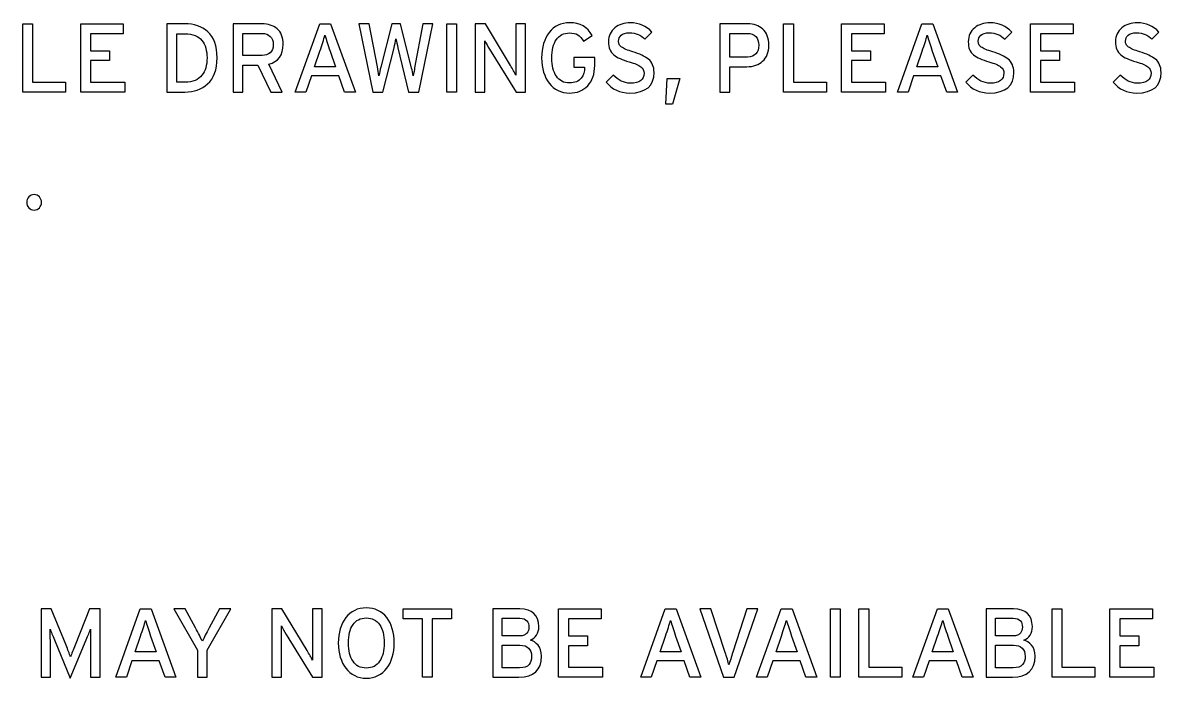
# Model space of a CAD drawing. Extents: x 0.9 to 53.1, y 0.9 to 35.1.
# Drawn here: x 11.513 to 15.895, y 26.876 to 29.397 of the extents above; entities that cross this region are included whole.
import ezdxf

# ---------------------------------------------------------------- set-up
doc = ezdxf.new("R2010")
doc.units = 0
doc.header["$MEASUREMENT"] = 0
doc.layers.add('2.0_____DWG', color=7, linetype='CONTINUOUS')

# ---------------------------------------------------------------- blocks, each defined once
blk = doc.blocks.new('BLK52')
at = {"layer": '2.0_____DWG'}
for points in [[(10.8519, 6.0777), (10.8519, 6.3402), (10.8899, 6.3402), (10.8899, 6.1161), (11.0167, 6.1161), (11.0167, 6.0777)], [(11.075, 6.0777), (11.075, 6.3402), (11.2388, 6.3402), (11.2388, 6.3022), (11.113, 6.3022), (11.113, 6.2368), (11.186, 6.2368), (11.186, 6.1988), (11.113, 6.1988), (11.113, 6.1157), (11.2442, 6.1157), (11.2442, 6.0777)], [(12.0899, 6.0777), (12.0678, 6.1401), (11.9627, 6.1401), (11.941, 6.0777), (11.9002, 6.0777), (11.9946, 6.3402), (12.0363, 6.3402), (12.1319, 6.0777)], [(12.4834, 6.0777), (12.4834, 6.3402), (12.5215, 6.3402), (12.5215, 6.0777)], [(13.7799, 6.0777), (13.7799, 6.3402), (13.8179, 6.3402), (13.8179, 6.1161), (13.9447, 6.1161), (13.9447, 6.0777)], [(14.003, 6.0777), (14.003, 6.3402), (14.1668, 6.3402), (14.1668, 6.3022), (14.041, 6.3022), (14.041, 6.2368), (14.114, 6.2368), (14.114, 6.1988), (14.041, 6.1988), (14.041, 6.1157), (14.1722, 6.1157), (14.1722, 6.0777)], [(14.4075, 6.0777), (14.3855, 6.1401), (14.2804, 6.1401), (14.2587, 6.0777), (14.2178, 6.0777), (14.3122, 6.3402), (14.3539, 6.3402), (14.4496, 6.0777)], [(14.7307, 6.0777), (14.7307, 6.3402), (14.8944, 6.3402), (14.8944, 6.3022), (14.7686, 6.3022), (14.7686, 6.2368), (14.8417, 6.2368), (14.8417, 6.1988), (14.7686, 6.1988), (14.7686, 6.1157), (14.8999, 6.1157), (14.8999, 6.0777)], [(13.3528, 6.0306), (13.3262, 6.0306), (13.3316, 6.1296), (13.3809, 6.1296)], [(11.3993, 3.8276), (11.3773, 3.89), (11.2722, 3.89), (11.2505, 3.8276), (11.2096, 3.8276), (11.3041, 4.09), (11.3458, 4.09), (11.4414, 3.8276)], [(12.4278, 4.0514), (12.4278, 3.8276), (12.3898, 3.8276), (12.3898, 4.0514), (12.3157, 4.0514), (12.3157, 4.09), (12.502, 4.09), (12.502, 4.0514)], [(12.9137, 3.8276), (12.9137, 4.09), (13.0775, 4.09), (13.0775, 4.0521), (12.9517, 4.0521), (12.9517, 3.9866), (13.0247, 3.9866), (13.0247, 3.9486), (12.9517, 3.9486), (12.9517, 3.8656), (13.0829, 3.8656), (13.0829, 3.8276)], [(13.4196, 3.8276), (13.3976, 3.89), (13.2924, 3.89), (13.2707, 3.8276), (13.2299, 3.8276), (13.3243, 4.09), (13.366, 4.09), (13.4616, 3.8276)], [(13.8658, 3.8276), (13.8438, 3.89), (13.7387, 3.89), (13.717, 3.8276), (13.6761, 3.8276), (13.7705, 4.09), (13.8123, 4.09), (13.9079, 3.8276)], [(13.9601, 3.8276), (13.9601, 4.09), (13.9982, 4.09), (13.9982, 3.8276)], [(14.07, 3.8276), (14.07, 4.09), (14.1079, 4.09), (14.1079, 3.8659), (14.2348, 3.8659), (14.2348, 3.8276)], [(14.467, 3.8276), (14.445, 3.89), (14.3399, 3.89), (14.3182, 3.8276), (14.2773, 3.8276), (14.3717, 4.09), (14.4135, 4.09), (14.5091, 3.8276)], [(14.8131, 3.8276), (14.8131, 4.09), (14.851, 4.09), (14.851, 3.8659), (14.9779, 3.8659), (14.9779, 3.8276)], [(15.036, 3.8276), (15.036, 4.09), (15.1998, 4.09), (15.1998, 4.0521), (15.074, 4.0521), (15.074, 3.9866), (15.1471, 3.9866), (15.1471, 3.9486), (15.074, 3.9486), (15.074, 3.8656), (15.2052, 3.8656), (15.2052, 3.8276)]]:
    blk.add_lwpolyline(points, close=True, dxfattribs=at)
for points, knots in [([(11.5999, 6.209), (11.5994, 6.1632), (11.5872, 6.13), (11.5631, 6.1089), (11.5394, 6.0883), (11.5104, 6.0777), (11.476, 6.0777), (11.476, 6.0777), (11.4068, 6.0777), (11.4068, 6.0777), (11.4068, 6.0777), (11.4068, 6.3402), (11.4068, 6.3402), (11.4068, 6.3402), (11.476, 6.3402), (11.476, 6.3402), (11.5111, 6.3405), (11.5404, 6.3304), (11.564, 6.31), (11.5874, 6.289), (11.5994, 6.2551), (11.5999, 6.209)], [0, 0, 0, 0, 1, 1, 1, 2, 2, 2, 3, 3, 3, 4, 4, 4, 5, 5, 5, 6, 6, 6, 7, 7, 7, 7]), ([(11.8544, 6.2615), (11.8537, 6.2198), (11.8351, 6.1941), (11.7984, 6.1849), (11.7984, 6.1849), (11.8503, 6.0777), (11.8503, 6.0777), (11.8503, 6.0777), (11.8062, 6.0777), (11.8062, 6.0777), (11.8062, 6.0777), (11.7559, 6.1815), (11.7559, 6.1815), (11.7559, 6.1815), (11.6986, 6.1815), (11.6986, 6.1815), (11.6986, 6.1815), (11.6986, 6.0777), (11.6986, 6.0777), (11.6986, 6.0777), (11.6613, 6.0777), (11.6613, 6.0777), (11.6613, 6.0777), (11.6613, 6.3402), (11.6613, 6.3402), (11.6613, 6.3402), (11.7727, 6.3402), (11.7727, 6.3402), (11.7957, 6.3402), (11.8149, 6.3338), (11.8305, 6.3215), (11.8461, 6.3087), (11.854, 6.2887), (11.8544, 6.2615)], [0, 0, 0, 0, 1, 1, 1, 2, 2, 2, 3, 3, 3, 4, 4, 4, 5, 5, 5, 6, 6, 6, 7, 7, 7, 8, 8, 8, 9, 9, 9, 10, 10, 10, 11, 11, 11, 11]), ([(12.3764, 6.0777), (12.3764, 6.0777), (12.3366, 6.0777), (12.3366, 6.0777), (12.3366, 6.0777), (12.2959, 6.2473), (12.2959, 6.2473), (12.2928, 6.2602), (12.2903, 6.2717), (12.2882, 6.2822), (12.2862, 6.2717), (12.2837, 6.2602), (12.2808, 6.2473), (12.2808, 6.2473), (12.2379, 6.0777), (12.2379, 6.0777), (12.2379, 6.0777), (12.1989, 6.0777), (12.1989, 6.0777), (12.1989, 6.0777), (12.1455, 6.3402), (12.1455, 6.3402), (12.1455, 6.3402), (12.1852, 6.3402), (12.1852, 6.3402), (12.1852, 6.3402), (12.2167, 6.1744), (12.2167, 6.1744), (12.2189, 6.1632), (12.2208, 6.1517), (12.2226, 6.1398), (12.2248, 6.1517), (12.2272, 6.1629), (12.2297, 6.174), (12.2297, 6.174), (12.2718, 6.3402), (12.2718, 6.3402), (12.2718, 6.3402), (12.3055, 6.3402), (12.3055, 6.3402), (12.3055, 6.3402), (12.3481, 6.1703), (12.3481, 6.1703), (12.3505, 6.1612), (12.3527, 6.151), (12.3545, 6.1398), (12.3569, 6.1517), (12.3586, 6.1622), (12.36, 6.1707), (12.36, 6.1707), (12.3917, 6.3402), (12.3917, 6.3402), (12.3917, 6.3402), (12.43, 6.3402), (12.43, 6.3402), (12.43, 6.3402), (12.3764, 6.0777), (12.3764, 6.0777)], [0, 0, 0, 0, 1, 1, 1, 2, 2, 2, 3, 3, 3, 4, 4, 4, 5, 5, 5, 6, 6, 6, 7, 7, 7, 8, 8, 8, 9, 9, 9, 10, 10, 10, 11, 11, 11, 12, 12, 12, 13, 13, 13, 14, 14, 14, 15, 15, 15, 16, 16, 16, 17, 17, 17, 18, 18, 18, 19, 19, 19, 19]), ([(12.7501, 6.0777), (12.7501, 6.0777), (12.6487, 6.2422), (12.6487, 6.2422), (12.6414, 6.2544), (12.6351, 6.2653), (12.6297, 6.2744), (12.6297, 6.2568), (12.6299, 6.2364), (12.6302, 6.2137), (12.6302, 6.2137), (12.6302, 6.0777), (12.6302, 6.0777), (12.6302, 6.0777), (12.5932, 6.0777), (12.5932, 6.0777), (12.5932, 6.0777), (12.5932, 6.3402), (12.5932, 6.3402), (12.5932, 6.3402), (12.6321, 6.3402), (12.6321, 6.3402), (12.6321, 6.3402), (12.7285, 6.1801), (12.7285, 6.1801), (12.7372, 6.1656), (12.7441, 6.153), (12.7497, 6.1428), (12.7496, 6.1612), (12.7494, 6.1818), (12.7494, 6.2046), (12.7494, 6.2046), (12.7494, 6.3402), (12.7494, 6.3402), (12.7494, 6.3402), (12.7864, 6.3402), (12.7864, 6.3402), (12.7864, 6.3402), (12.7864, 6.0777), (12.7864, 6.0777), (12.7864, 6.0777), (12.7501, 6.0777), (12.7501, 6.0777)], [0, 0, 0, 0, 1, 1, 1, 2, 2, 2, 3, 3, 3, 4, 4, 4, 5, 5, 5, 6, 6, 6, 7, 7, 7, 8, 8, 8, 9, 9, 9, 10, 10, 10, 11, 11, 11, 12, 12, 12, 13, 13, 13, 14, 14, 14, 14]), ([(13.0529, 6.1805), (13.0527, 6.1466), (13.0437, 6.1205), (13.0259, 6.1022), (13.0083, 6.0835), (12.9851, 6.074), (12.9562, 6.0737), (12.923, 6.074), (12.8971, 6.0869), (12.8782, 6.1117), (12.8589, 6.1361), (12.8491, 6.1686), (12.8487, 6.209), (12.8491, 6.2497), (12.8589, 6.2822), (12.8782, 6.307), (12.8971, 6.3314), (12.923, 6.3439), (12.9562, 6.3443), (12.9973, 6.3443), (13.0259, 6.3277), (13.0427, 6.2954), (13.0427, 6.2954), (13.0093, 6.2741), (13.0093, 6.2741), (13.003, 6.2846), (12.9959, 6.2927), (12.9878, 6.2981), (12.9796, 6.3029), (12.969, 6.3053), (12.9562, 6.3053), (12.934, 6.3049), (12.9171, 6.2965), (12.9054, 6.2798), (12.8935, 6.2625), (12.8876, 6.2391), (12.8876, 6.209), (12.8876, 6.1795), (12.8935, 6.1561), (12.9054, 6.1391), (12.9171, 6.1215), (12.934, 6.1127), (12.9562, 6.1127), (12.9769, 6.113), (12.9918, 6.1191), (13.001, 6.131), (13.0098, 6.1425), (13.0142, 6.1561), (13.0142, 6.172), (13.0142, 6.172), (13.0142, 6.173), (13.0142, 6.173), (13.0142, 6.173), (12.9727, 6.173), (12.9727, 6.173), (12.9727, 6.173), (12.9727, 6.2107), (12.9727, 6.2107), (12.9727, 6.2107), (13.0529, 6.2107), (13.0529, 6.2107), (13.0529, 6.2107), (13.0529, 6.1805), (13.0529, 6.1805)], [0, 0, 0, 0, 1, 1, 1, 2, 2, 2, 3, 3, 3, 4, 4, 4, 5, 5, 5, 6, 6, 6, 7, 7, 7, 8, 8, 8, 9, 9, 9, 10, 10, 10, 11, 11, 11, 12, 12, 12, 13, 13, 13, 14, 14, 14, 15, 15, 15, 16, 16, 16, 17, 17, 17, 18, 18, 18, 19, 19, 19, 20, 20, 20, 21, 21, 21, 21]), ([(13.2816, 6.153), (13.2821, 6.1015), (13.2507, 6.075), (13.1873, 6.0737), (13.1495, 6.0744), (13.1193, 6.0886), (13.097, 6.1161), (13.097, 6.1161), (13.1243, 6.1432), (13.1243, 6.1432), (13.1429, 6.1225), (13.1649, 6.1123), (13.1904, 6.112), (13.2256, 6.112), (13.2431, 6.1249), (13.2431, 6.1503), (13.2431, 6.1601), (13.239, 6.1686), (13.2307, 6.1751), (13.2219, 6.1815), (13.207, 6.1879), (13.1856, 6.1941), (13.159, 6.2012), (13.1392, 6.2107), (13.1261, 6.2215), (13.1127, 6.232), (13.1061, 6.2486), (13.1061, 6.2714), (13.1065, 6.2941), (13.1146, 6.3121), (13.1309, 6.3253), (13.1463, 6.3378), (13.1661, 6.3443), (13.19, 6.3443), (13.2236, 6.3443), (13.2514, 6.3321), (13.2733, 6.3087), (13.2733, 6.3087), (13.2463, 6.2809), (13.2463, 6.2809), (13.2311, 6.2975), (13.2112, 6.3059), (13.187, 6.3059), (13.1722, 6.3056), (13.1614, 6.3026), (13.1548, 6.2965), (13.148, 6.2904), (13.1446, 6.2826), (13.1446, 6.2734), (13.1446, 6.2686), (13.1454, 6.2649), (13.1471, 6.2615), (13.1487, 6.2578), (13.1517, 6.2544), (13.1561, 6.251), (13.1641, 6.2449), (13.1788, 6.2388), (13.2, 6.2324), (13.2255, 6.2249), (13.2455, 6.2158), (13.2597, 6.2046), (13.274, 6.193), (13.2812, 6.1761), (13.2816, 6.153)], [0, 0, 0, 0, 1, 1, 1, 2, 2, 2, 3, 3, 3, 4, 4, 4, 5, 5, 5, 6, 6, 6, 7, 7, 7, 8, 8, 8, 9, 9, 9, 10, 10, 10, 11, 11, 11, 12, 12, 12, 13, 13, 13, 14, 14, 14, 15, 15, 15, 16, 16, 16, 17, 17, 17, 18, 18, 18, 19, 19, 19, 20, 20, 20, 21, 21, 21, 21]), ([(13.7231, 6.2581), (13.7227, 6.231), (13.7149, 6.2107), (13.6993, 6.1964), (13.6843, 6.1825), (13.6639, 6.1754), (13.6388, 6.1754), (13.6388, 6.1754), (13.5724, 6.1754), (13.5724, 6.1754), (13.5724, 6.1754), (13.5724, 6.0777), (13.5724, 6.0777), (13.5724, 6.0777), (13.5351, 6.0777), (13.5351, 6.0777), (13.5351, 6.0777), (13.5351, 6.3402), (13.5351, 6.3402), (13.5351, 6.3402), (13.6414, 6.3402), (13.6414, 6.3402), (13.6653, 6.3402), (13.6848, 6.3334), (13.6998, 6.3199), (13.7149, 6.3063), (13.7227, 6.2856), (13.7231, 6.2581)], [0, 0, 0, 0, 1, 1, 1, 2, 2, 2, 3, 3, 3, 4, 4, 4, 5, 5, 5, 6, 6, 6, 7, 7, 7, 8, 8, 8, 9, 9, 9, 9]), ([(14.6661, 6.153), (14.6666, 6.1015), (14.6352, 6.075), (14.5718, 6.0737), (14.534, 6.0744), (14.5038, 6.0886), (14.4814, 6.1161), (14.4814, 6.1161), (14.5087, 6.1432), (14.5087, 6.1432), (14.5274, 6.1225), (14.5494, 6.1123), (14.5749, 6.112), (14.6101, 6.112), (14.6276, 6.1249), (14.6276, 6.1503), (14.6276, 6.1601), (14.6235, 6.1686), (14.6152, 6.1751), (14.6064, 6.1815), (14.5915, 6.1879), (14.5701, 6.1941), (14.5435, 6.2012), (14.5237, 6.2107), (14.5106, 6.2215), (14.4972, 6.232), (14.4906, 6.2486), (14.4906, 6.2714), (14.4909, 6.2941), (14.4991, 6.3121), (14.5153, 6.3253), (14.5308, 6.3378), (14.5506, 6.3443), (14.5745, 6.3443), (14.6081, 6.3443), (14.6359, 6.3321), (14.6578, 6.3087), (14.6578, 6.3087), (14.6308, 6.2809), (14.6308, 6.2809), (14.6155, 6.2975), (14.5957, 6.3059), (14.5715, 6.3059), (14.5567, 6.3056), (14.5459, 6.3026), (14.5393, 6.2965), (14.5325, 6.2904), (14.5291, 6.2826), (14.5291, 6.2734), (14.5291, 6.2686), (14.5299, 6.2649), (14.5316, 6.2615), (14.5331, 6.2578), (14.5362, 6.2544), (14.5406, 6.251), (14.5486, 6.2449), (14.5633, 6.2388), (14.5845, 6.2324), (14.61, 6.2249), (14.63, 6.2158), (14.6442, 6.2046), (14.6584, 6.193), (14.6657, 6.1761), (14.6661, 6.153)], [0, 0, 0, 0, 1, 1, 1, 2, 2, 2, 3, 3, 3, 4, 4, 4, 5, 5, 5, 6, 6, 6, 7, 7, 7, 8, 8, 8, 9, 9, 9, 10, 10, 10, 11, 11, 11, 12, 12, 12, 13, 13, 13, 14, 14, 14, 15, 15, 15, 16, 16, 16, 17, 17, 17, 18, 18, 18, 19, 19, 19, 20, 20, 20, 21, 21, 21, 21]), ([(15.2327, 6.153), (15.2332, 6.1015), (15.2018, 6.075), (15.1384, 6.0737), (15.1006, 6.0744), (15.0704, 6.0886), (15.048, 6.1161), (15.048, 6.1161), (15.0753, 6.1432), (15.0753, 6.1432), (15.094, 6.1225), (15.116, 6.1123), (15.1415, 6.112), (15.1767, 6.112), (15.1942, 6.1249), (15.1942, 6.1503), (15.1942, 6.1601), (15.1901, 6.1686), (15.1818, 6.1751), (15.173, 6.1815), (15.1581, 6.1879), (15.1367, 6.1941), (15.1101, 6.2012), (15.0903, 6.2107), (15.0772, 6.2215), (15.0638, 6.232), (15.0572, 6.2486), (15.0572, 6.2714), (15.0575, 6.2941), (15.0657, 6.3121), (15.082, 6.3253), (15.0974, 6.3378), (15.1172, 6.3443), (15.1411, 6.3443), (15.1747, 6.3443), (15.2025, 6.3321), (15.2244, 6.3087), (15.2244, 6.3087), (15.1974, 6.2809), (15.1974, 6.2809), (15.1822, 6.2975), (15.1623, 6.3059), (15.1381, 6.3059), (15.1233, 6.3056), (15.1125, 6.3026), (15.1059, 6.2965), (15.0991, 6.2904), (15.0957, 6.2826), (15.0957, 6.2734), (15.0957, 6.2686), (15.0965, 6.2649), (15.0982, 6.2615), (15.0998, 6.2578), (15.1028, 6.2544), (15.1072, 6.251), (15.1152, 6.2449), (15.1299, 6.2388), (15.1511, 6.2324), (15.1766, 6.2249), (15.1966, 6.2158), (15.2108, 6.2046), (15.2251, 6.193), (15.2323, 6.1761), (15.2327, 6.153)], [0, 0, 0, 0, 1, 1, 1, 2, 2, 2, 3, 3, 3, 4, 4, 4, 5, 5, 5, 6, 6, 6, 7, 7, 7, 8, 8, 8, 9, 9, 9, 10, 10, 10, 11, 11, 11, 12, 12, 12, 13, 13, 13, 14, 14, 14, 15, 15, 15, 16, 16, 16, 17, 17, 17, 18, 18, 18, 19, 19, 19, 20, 20, 20, 21, 21, 21, 21]), ([(11.5611, 6.209), (11.5611, 6.2371), (11.5545, 6.2595), (11.5414, 6.2764), (11.5278, 6.2934), (11.506, 6.3019), (11.476, 6.3022), (11.476, 6.3022), (11.4448, 6.3022), (11.4448, 6.3022), (11.4448, 6.3022), (11.4448, 6.1157), (11.4448, 6.1157), (11.4448, 6.1157), (11.476, 6.1157), (11.476, 6.1157), (11.506, 6.1161), (11.5278, 6.1249), (11.5414, 6.1422), (11.5545, 6.1588), (11.5611, 6.1812), (11.5611, 6.209)], [0, 0, 0, 0, 1, 1, 1, 2, 2, 2, 3, 3, 3, 4, 4, 4, 5, 5, 5, 6, 6, 6, 7, 7, 7, 7]), ([(11.8159, 6.2605), (11.8157, 6.2748), (11.8118, 6.2853), (11.8042, 6.292), (11.7966, 6.2995), (11.7861, 6.3032), (11.7727, 6.3032), (11.7727, 6.3032), (11.6986, 6.3032), (11.6986, 6.3032), (11.6986, 6.3032), (11.6986, 6.2185), (11.6986, 6.2185), (11.6986, 6.2185), (11.7727, 6.2185), (11.7727, 6.2185), (11.7857, 6.2185), (11.7962, 6.2219), (11.8039, 6.229), (11.8117, 6.2358), (11.8157, 6.2463), (11.8159, 6.2605)], [0, 0, 0, 0, 1, 1, 1, 2, 2, 2, 3, 3, 3, 4, 4, 4, 5, 5, 5, 6, 6, 6, 7, 7, 7, 7]), ([(12.0346, 6.2354), (12.0265, 6.2595), (12.0199, 6.2798), (12.0149, 6.2961), (12.0104, 6.2802), (12.0039, 6.2598), (11.9956, 6.2351), (11.9956, 6.2351), (11.9748, 6.1751), (11.9748, 6.1751), (11.9748, 6.1751), (12.0558, 6.1751), (12.0558, 6.1751), (12.0558, 6.1751), (12.0346, 6.2354), (12.0346, 6.2354)], [0, 0, 0, 0, 1, 1, 1, 2, 2, 2, 3, 3, 3, 4, 4, 4, 5, 5, 5, 5]), ([(13.6843, 6.2581), (13.6836, 6.288), (13.669, 6.3029), (13.6405, 6.3032), (13.6405, 6.3032), (13.5724, 6.3032), (13.5724, 6.3032), (13.5724, 6.3032), (13.5724, 6.2124), (13.5724, 6.2124), (13.5724, 6.2124), (13.6405, 6.2124), (13.6405, 6.2124), (13.6697, 6.213), (13.6843, 6.2283), (13.6843, 6.2581)], [0, 0, 0, 0, 1, 1, 1, 2, 2, 2, 3, 3, 3, 4, 4, 4, 5, 5, 5, 5]), ([(14.3522, 6.2354), (14.3441, 6.2595), (14.3375, 6.2798), (14.3326, 6.2961), (14.328, 6.2802), (14.3216, 6.2598), (14.3133, 6.2351), (14.3133, 6.2351), (14.2924, 6.1751), (14.2924, 6.1751), (14.2924, 6.1751), (14.3734, 6.1751), (14.3734, 6.1751), (14.3734, 6.1751), (14.3522, 6.2354), (14.3522, 6.2354)], [0, 0, 0, 0, 1, 1, 1, 2, 2, 2, 3, 3, 3, 4, 4, 4, 5, 5, 5, 5]), ([(10.9241, 5.6532), (10.9238, 5.6451), (10.9211, 5.6383), (10.9158, 5.6329), (10.9105, 5.6271), (10.9038, 5.6241), (10.8955, 5.6237), (10.8875, 5.6241), (10.8809, 5.6271), (10.8756, 5.6329), (10.8699, 5.6383), (10.867, 5.6451), (10.867, 5.6532), (10.867, 5.6617), (10.8699, 5.6688), (10.8756, 5.6746), (10.8809, 5.68), (10.8875, 5.6831), (10.8955, 5.6834), (10.9038, 5.6831), (10.9105, 5.68), (10.9158, 5.6746), (10.9211, 5.6688), (10.9238, 5.6617), (10.9241, 5.6532)], [0, 0, 0, 0, 1, 1, 1, 2, 2, 2, 3, 3, 3, 4, 4, 4, 5, 5, 5, 6, 6, 6, 7, 7, 7, 8, 8, 8, 8]), ([(11.112, 3.8276), (11.112, 3.8276), (11.112, 3.9663), (11.112, 3.9663), (11.112, 3.9856), (11.1123, 4.0012), (11.1128, 4.0124), (11.1089, 4.0025), (11.1035, 3.9886), (11.0964, 3.971), (11.0964, 3.971), (11.0346, 3.8235), (11.0346, 3.8235), (11.0346, 3.8235), (10.9736, 3.971), (10.9736, 3.971), (10.9667, 3.9886), (10.9612, 4.0025), (10.9573, 4.0124), (10.9578, 4.0012), (10.958, 3.9856), (10.958, 3.9663), (10.958, 3.9663), (10.958, 3.8276), (10.958, 3.8276), (10.958, 3.8276), (10.9222, 3.8276), (10.9222, 3.8276), (10.9222, 3.8276), (10.9222, 4.09), (10.9222, 4.09), (10.9222, 4.09), (10.9616, 4.09), (10.9616, 4.09), (10.9616, 4.09), (11.0184, 3.95), (11.0184, 3.95), (11.0257, 3.933), (11.0314, 3.9181), (11.0358, 3.9052), (11.0401, 3.9178), (11.0458, 3.9327), (11.053, 3.95), (11.053, 3.95), (11.1087, 4.09), (11.1087, 4.09), (11.1087, 4.09), (11.1494, 4.09), (11.1494, 4.09), (11.1494, 4.09), (11.1494, 3.8276), (11.1494, 3.8276), (11.1494, 3.8276), (11.112, 3.8276), (11.112, 3.8276)], [0, 0, 0, 0, 1, 1, 1, 2, 2, 2, 3, 3, 3, 4, 4, 4, 5, 5, 5, 6, 6, 6, 7, 7, 7, 8, 8, 8, 9, 9, 9, 10, 10, 10, 11, 11, 11, 12, 12, 12, 13, 13, 13, 14, 14, 14, 15, 15, 15, 16, 16, 16, 17, 17, 17, 18, 18, 18, 18]), ([(11.5619, 3.9313), (11.5619, 3.9313), (11.5619, 3.8276), (11.5619, 3.8276), (11.5619, 3.8276), (11.5238, 3.8276), (11.5238, 3.8276), (11.5238, 3.8276), (11.5238, 3.9313), (11.5238, 3.9313), (11.5238, 3.9313), (11.4327, 4.09), (11.4327, 4.09), (11.4327, 4.09), (11.4773, 4.09), (11.4773, 4.09), (11.4773, 4.09), (11.517, 4.0175), (11.517, 4.0175), (11.5278, 3.9971), (11.5365, 3.9798), (11.5431, 3.9656), (11.5494, 3.9792), (11.5582, 3.9964), (11.5692, 4.0171), (11.5692, 4.0171), (11.6091, 4.09), (11.6091, 4.09), (11.6091, 4.09), (11.6531, 4.09), (11.6531, 4.09), (11.6531, 4.09), (11.5619, 3.9313), (11.5619, 3.9313)], [0, 0, 0, 0, 1, 1, 1, 2, 2, 2, 3, 3, 3, 4, 4, 4, 5, 5, 5, 6, 6, 6, 7, 7, 7, 8, 8, 8, 9, 9, 9, 10, 10, 10, 11, 11, 11, 11]), ([(11.9675, 3.8276), (11.9675, 3.8276), (11.8661, 3.992), (11.8661, 3.992), (11.8588, 4.0042), (11.8525, 4.0151), (11.8471, 4.0243), (11.8471, 4.0066), (11.8473, 3.9863), (11.8476, 3.9636), (11.8476, 3.9636), (11.8476, 3.8276), (11.8476, 3.8276), (11.8476, 3.8276), (11.8106, 3.8276), (11.8106, 3.8276), (11.8106, 3.8276), (11.8106, 4.09), (11.8106, 4.09), (11.8106, 4.09), (11.8495, 4.09), (11.8495, 4.09), (11.8495, 4.09), (11.9459, 3.93), (11.9459, 3.93), (11.9546, 3.9154), (11.9615, 3.9029), (11.9671, 3.8927), (11.967, 3.911), (11.9668, 3.9317), (11.9668, 3.9544), (11.9668, 3.9544), (11.9668, 4.09), (11.9668, 4.09), (11.9668, 4.09), (12.0038, 4.09), (12.0038, 4.09), (12.0038, 4.09), (12.0038, 3.8276), (12.0038, 3.8276), (12.0038, 3.8276), (11.9675, 3.8276), (11.9675, 3.8276)], [0, 0, 0, 0, 1, 1, 1, 2, 2, 2, 3, 3, 3, 4, 4, 4, 5, 5, 5, 6, 6, 6, 7, 7, 7, 8, 8, 8, 9, 9, 9, 10, 10, 10, 11, 11, 11, 12, 12, 12, 13, 13, 13, 14, 14, 14, 14]), ([(12.2815, 3.9588), (12.2813, 3.9185), (12.2716, 3.8859), (12.2528, 3.8615), (12.2335, 3.8367), (12.2072, 3.8239), (12.1736, 3.8235), (12.1404, 3.8239), (12.1145, 3.8367), (12.0956, 3.8615), (12.0763, 3.8859), (12.0665, 3.9185), (12.0661, 3.9588), (12.0665, 3.9995), (12.0763, 4.0321), (12.0956, 4.0568), (12.1145, 4.0812), (12.1404, 4.0938), (12.1736, 4.0941), (12.2072, 4.0938), (12.2335, 4.0812), (12.2528, 4.0568), (12.2716, 4.0321), (12.2813, 3.9995), (12.2815, 3.9588)], [0, 0, 0, 0, 1, 1, 1, 2, 2, 2, 3, 3, 3, 4, 4, 4, 5, 5, 5, 6, 6, 6, 7, 7, 7, 8, 8, 8, 8]), ([(12.8484, 3.9079), (12.8477, 3.8544), (12.8187, 3.8276), (12.7614, 3.8276), (12.7614, 3.8276), (12.6606, 3.8276), (12.6606, 3.8276), (12.6606, 3.8276), (12.6606, 4.09), (12.6606, 4.09), (12.6606, 4.09), (12.765, 4.09), (12.765, 4.09), (12.8125, 4.0897), (12.8367, 4.067), (12.8379, 4.0219), (12.8379, 4.0087), (12.8348, 3.9978), (12.8289, 3.9893), (12.823, 3.9805), (12.8152, 3.9741), (12.8055, 3.9693), (12.8162, 3.9669), (12.826, 3.9605), (12.8348, 3.9507), (12.8437, 3.9405), (12.8481, 3.9263), (12.8484, 3.9079)], [0, 0, 0, 0, 1, 1, 1, 2, 2, 2, 3, 3, 3, 4, 4, 4, 5, 5, 5, 6, 6, 6, 7, 7, 7, 8, 8, 8, 9, 9, 9, 9]), ([(13.5902, 3.8276), (13.5902, 3.8276), (13.5486, 3.8276), (13.5486, 3.8276), (13.5486, 3.8276), (13.4574, 4.09), (13.4574, 4.09), (13.4574, 4.09), (13.5001, 4.09), (13.5001, 4.09), (13.5001, 4.09), (13.5549, 3.9225), (13.5549, 3.9225), (13.5576, 3.9147), (13.5605, 3.9062), (13.5635, 3.8968), (13.5663, 3.8873), (13.5683, 3.8798), (13.5696, 3.8747), (13.5708, 3.8798), (13.573, 3.8873), (13.5763, 3.8968), (13.579, 3.9062), (13.5817, 3.9151), (13.5841, 3.9232), (13.5841, 3.9232), (13.6381, 4.09), (13.6381, 4.09), (13.6381, 4.09), (13.6802, 4.09), (13.6802, 4.09), (13.6802, 4.09), (13.5902, 3.8276), (13.5902, 3.8276)], [0, 0, 0, 0, 1, 1, 1, 2, 2, 2, 3, 3, 3, 4, 4, 4, 5, 5, 5, 6, 6, 6, 7, 7, 7, 8, 8, 8, 9, 9, 9, 10, 10, 10, 11, 11, 11, 11]), ([(14.7478, 3.9079), (14.7471, 3.8544), (14.7181, 3.8276), (14.6608, 3.8276), (14.6608, 3.8276), (14.5599, 3.8276), (14.5599, 3.8276), (14.5599, 3.8276), (14.5599, 4.09), (14.5599, 4.09), (14.5599, 4.09), (14.6644, 4.09), (14.6644, 4.09), (14.7118, 4.0897), (14.7361, 4.067), (14.7373, 4.0219), (14.7373, 4.0087), (14.7342, 3.9978), (14.7283, 3.9893), (14.7224, 3.9805), (14.7146, 3.9741), (14.7049, 3.9693), (14.7156, 3.9669), (14.7254, 3.9605), (14.7342, 3.9507), (14.743, 3.9405), (14.7475, 3.9263), (14.7478, 3.9079)], [0, 0, 0, 0, 1, 1, 1, 2, 2, 2, 3, 3, 3, 4, 4, 4, 5, 5, 5, 6, 6, 6, 7, 7, 7, 8, 8, 8, 9, 9, 9, 9]), ([(11.3441, 3.9853), (11.3359, 4.0093), (11.3293, 4.0297), (11.3244, 4.046), (11.3198, 4.03), (11.3134, 4.0097), (11.3051, 3.9849), (11.3051, 3.9849), (11.2842, 3.9249), (11.2842, 3.9249), (11.2842, 3.9249), (11.3653, 3.9249), (11.3653, 3.9249), (11.3653, 3.9249), (11.3441, 3.9853), (11.3441, 3.9853)], [0, 0, 0, 0, 1, 1, 1, 2, 2, 2, 3, 3, 3, 4, 4, 4, 5, 5, 5, 5]), ([(12.2426, 3.9588), (12.2426, 3.989), (12.2369, 4.0124), (12.2253, 4.0297), (12.2136, 4.0463), (12.1964, 4.0548), (12.1736, 4.0551), (12.1514, 4.0548), (12.1345, 4.0463), (12.1228, 4.0297), (12.1109, 4.0124), (12.105, 3.989), (12.105, 3.9588), (12.105, 3.9293), (12.1109, 3.9059), (12.1228, 3.889), (12.1345, 3.8713), (12.1514, 3.8625), (12.1736, 3.8625), (12.1964, 3.8625), (12.2136, 3.8713), (12.2253, 3.889), (12.2369, 3.9059), (12.2426, 3.9293), (12.2426, 3.9588)], [0, 0, 0, 0, 1, 1, 1, 2, 2, 2, 3, 3, 3, 4, 4, 4, 5, 5, 5, 6, 6, 6, 7, 7, 7, 8, 8, 8, 8]), ([(12.7998, 4.0195), (12.7998, 4.0297), (12.7972, 4.0378), (12.7923, 4.0443), (12.7864, 4.0507), (12.7772, 4.0538), (12.7645, 4.0541), (12.7645, 4.0541), (12.6963, 4.0541), (12.6963, 4.0541), (12.6963, 4.0541), (12.6963, 3.9863), (12.6963, 3.9863), (12.6963, 3.9863), (12.7645, 3.9863), (12.7645, 3.9863), (12.7711, 3.9863), (12.7765, 3.9873), (12.7809, 3.9893), (12.7852, 3.9914), (12.7889, 3.9937), (12.7918, 3.9968), (12.7972, 4.0029), (12.7998, 4.0107), (12.7998, 4.0195)], [0, 0, 0, 0, 1, 1, 1, 2, 2, 2, 3, 3, 3, 4, 4, 4, 5, 5, 5, 6, 6, 6, 7, 7, 7, 8, 8, 8, 8]), ([(13.3643, 3.9853), (13.3562, 4.0093), (13.3496, 4.0297), (13.3447, 4.046), (13.3401, 4.03), (13.3336, 4.0097), (13.3253, 3.9849), (13.3253, 3.9849), (13.3045, 3.9249), (13.3045, 3.9249), (13.3045, 3.9249), (13.3855, 3.9249), (13.3855, 3.9249), (13.3855, 3.9249), (13.3643, 3.9853), (13.3643, 3.9853)], [0, 0, 0, 0, 1, 1, 1, 2, 2, 2, 3, 3, 3, 4, 4, 4, 5, 5, 5, 5]), ([(13.8106, 3.9853), (13.8024, 4.0093), (13.7958, 4.0297), (13.7909, 4.046), (13.7863, 4.03), (13.7799, 4.0097), (13.7716, 3.9849), (13.7716, 3.9849), (13.7507, 3.9249), (13.7507, 3.9249), (13.7507, 3.9249), (13.8318, 3.9249), (13.8318, 3.9249), (13.8318, 3.9249), (13.8106, 3.9853), (13.8106, 3.9853)], [0, 0, 0, 0, 1, 1, 1, 2, 2, 2, 3, 3, 3, 4, 4, 4, 5, 5, 5, 5]), ([(14.4118, 3.9853), (14.4036, 4.0093), (14.397, 4.0297), (14.3921, 4.046), (14.3875, 4.03), (14.3811, 4.0097), (14.3728, 3.9849), (14.3728, 3.9849), (14.3519, 3.9249), (14.3519, 3.9249), (14.3519, 3.9249), (14.4329, 3.9249), (14.4329, 3.9249), (14.4329, 3.9249), (14.4118, 3.9853), (14.4118, 3.9853)], [0, 0, 0, 0, 1, 1, 1, 2, 2, 2, 3, 3, 3, 4, 4, 4, 5, 5, 5, 5]), ([(14.6991, 4.0195), (14.6991, 4.0297), (14.6966, 4.0378), (14.6917, 4.0443), (14.6857, 4.0507), (14.6766, 4.0538), (14.6639, 4.0541), (14.6639, 4.0541), (14.5957, 4.0541), (14.5957, 4.0541), (14.5957, 4.0541), (14.5957, 3.9863), (14.5957, 3.9863), (14.5957, 3.9863), (14.6639, 3.9863), (14.6639, 3.9863), (14.6705, 3.9863), (14.6759, 3.9873), (14.6803, 3.9893), (14.6845, 3.9914), (14.6883, 3.9937), (14.6912, 3.9968), (14.6966, 4.0029), (14.6991, 4.0107), (14.6991, 4.0195)], [0, 0, 0, 0, 1, 1, 1, 2, 2, 2, 3, 3, 3, 4, 4, 4, 5, 5, 5, 6, 6, 6, 7, 7, 7, 8, 8, 8, 8]), ([(12.8103, 3.9069), (12.8098, 3.9358), (12.7948, 3.95), (12.7653, 3.9507), (12.7653, 3.9507), (12.6963, 3.9507), (12.6963, 3.9507), (12.6963, 3.9507), (12.6963, 3.8635), (12.6963, 3.8635), (12.6963, 3.8635), (12.7641, 3.8635), (12.7641, 3.8635), (12.7811, 3.8635), (12.7931, 3.8676), (12.8001, 3.8757), (12.8069, 3.8835), (12.8103, 3.894), (12.8103, 3.9069)], [0, 0, 0, 0, 1, 1, 1, 2, 2, 2, 3, 3, 3, 4, 4, 4, 5, 5, 5, 6, 6, 6, 6]), ([(14.7096, 3.9069), (14.7091, 3.9358), (14.6942, 3.95), (14.6647, 3.9507), (14.6647, 3.9507), (14.5957, 3.9507), (14.5957, 3.9507), (14.5957, 3.9507), (14.5957, 3.8635), (14.5957, 3.8635), (14.5957, 3.8635), (14.6635, 3.8635), (14.6635, 3.8635), (14.6805, 3.8635), (14.6925, 3.8676), (14.6995, 3.8757), (14.7063, 3.8835), (14.7096, 3.894), (14.7096, 3.9069)], [0, 0, 0, 0, 1, 1, 1, 2, 2, 2, 3, 3, 3, 4, 4, 4, 5, 5, 5, 6, 6, 6, 6])]:
    blk.add_open_spline(points, degree=3, knots=knots, dxfattribs=at)

msp = doc.modelspace()

# ---------------------------------------------------------------- block references
at = {"layer": '2.0_____DWG'}
msp.add_blockref('BLK52', (0.6613, 23.0526), dxfattribs=at)

doc.saveas('drawing.dxf')
